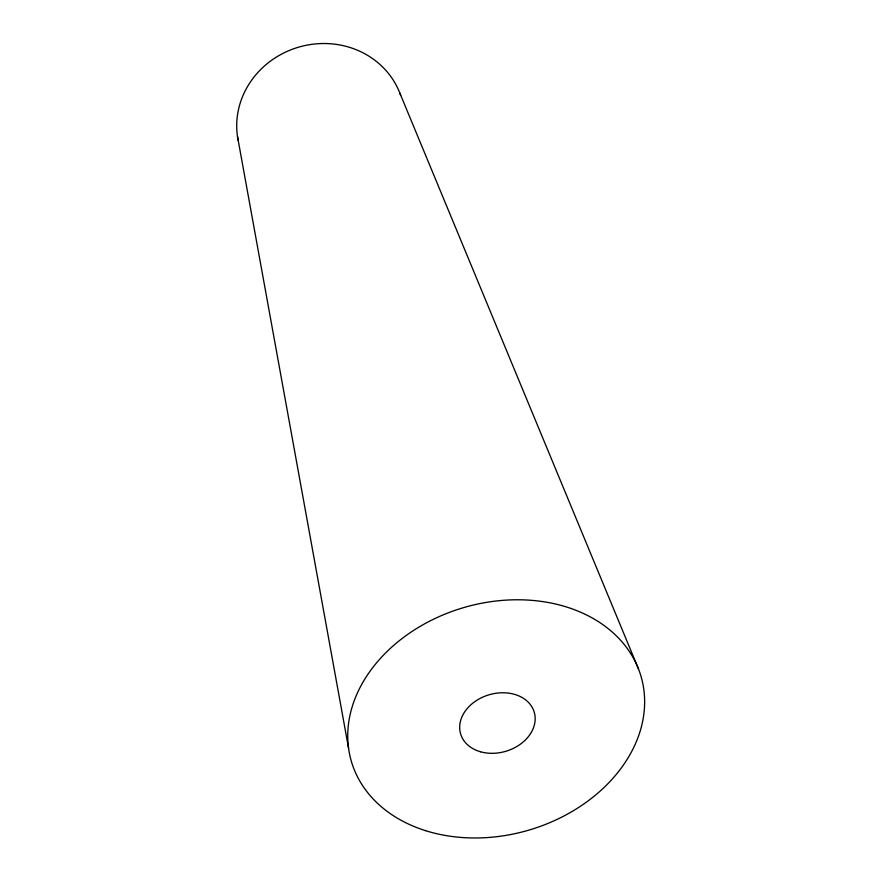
<?xml version="1.0" encoding="UTF-8"?>
<svg xmlns="http://www.w3.org/2000/svg" width="882" height="882" viewBox="0 0 882 882"><rect width="100%" height="100%" fill="white"/><g stroke="black" fill="none" stroke-linecap="round" stroke-linejoin="round"><path stroke-width="1.32" d="M399.689 92.731L638.491 668.953M237.49 136.467L348.599 748.377M238.184 140.525A84.496 78.884 -16.4 0 1 299.792 46.823A84.496 78.884 -16.4 0 1 400.649 95.3M425.543 830.657A150.932 115.928 -16.4 0 0 644.588 698.588A150.932 115.928 -16.4 0 0 418.465 627.378A150.932 115.928 -16.4 0 0 425.543 830.657M480.436 751.751A38.389 29.47 -16.4 0 0 535.12 717A38.389 29.47 -16.4 0 0 476.721 700.363A38.389 29.47 -16.4 0 0 480.436 751.751"/></g></svg>
